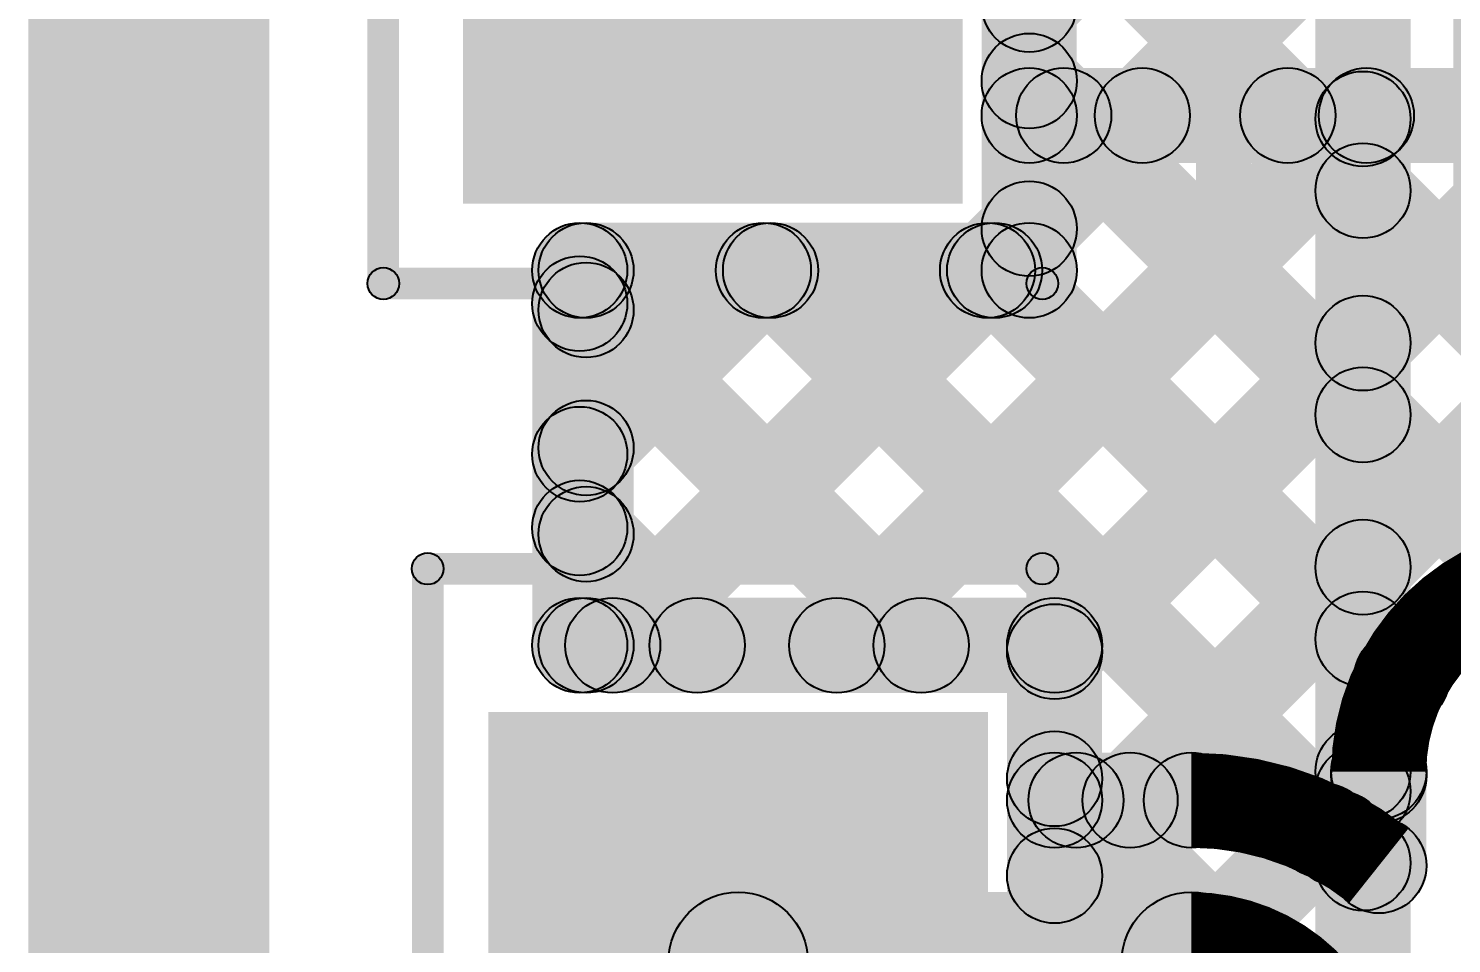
# Model space of a CAD drawing. Header units: millimetres. Extents: x 0 to 210, y 0 to 213.
# Drawn here: x -0.101 to 0.1236, y 1.3029 to 1.4472 of the extents above; entities that cross this region are included whole.
import ezdxf

# ---------------------------------------------------------------- set-up
doc = ezdxf.new("R2010")
doc.units = ezdxf.units.MM
doc.header["$MEASUREMENT"] = 0
for name, color, linetype in [('BottomLayer', 5, 'Continuous'), ('BottomSolder', 6, 'Continuous'), ('PadHoleLayer', 156, 'Continuous'), ('TopLayer', 1, 'Continuous'), ('TopOverlay', 2, 'Continuous'), ('TopSolder', 216, 'Continuous')]:
    doc.layers.add(name, color=color, linetype=linetype)

# ---------------------------------------------------------------- blocks, each defined once
blk = doc.blocks.new('HDR_F_1X2_9')
at = {"layer": 'BottomLayer'}
blk.add_hatch(color=5, dxfattribs=at).paths.add_polyline_path([(-0.08543, 0.03543), (-0.01457, 0.03543), (-0.01457, -0.03543), (-0.08543, -0.03543)])
h = blk.add_hatch(color=5, dxfattribs=at)
edge = h.paths.add_edge_path()
edge.add_arc((0.05, 0), 0.03543, 0, 360)
at = {"layer": 'BottomSolder'}
blk.add_hatch(color=6, dxfattribs=at).paths.add_polyline_path([(-0.08943, 0.03943), (-0.01057, 0.03943), (-0.01057, -0.03943), (-0.08943, -0.03943)])
h = blk.add_hatch(color=6, dxfattribs=at)
edge = h.paths.add_edge_path()
edge.add_arc((0.05, 0), 0.03943, 0, 360)
at = {"layer": 'PadHoleLayer'}
h = blk.add_hatch(color=156, dxfattribs=at)
edge = h.paths.add_edge_path()
edge.add_arc((-0.05, 0), 0.01772, 0, 360)
h = blk.add_hatch(color=156, dxfattribs=at)
edge = h.paths.add_edge_path()
edge.add_arc((0.05, 0), 0.01772, 0, 360)
at = {"layer": 'TopLayer'}
blk.add_hatch(color=1, dxfattribs=at).paths.add_polyline_path([(-0.08543, 0.03543), (-0.01457, 0.03543), (-0.01457, -0.03543), (-0.08543, -0.03543)])
h = blk.add_hatch(color=1, dxfattribs=at)
edge = h.paths.add_edge_path()
edge.add_arc((0.05, 0), 0.03543, 0, 360)
at = {"layer": 'TopOverlay'}
h = blk.add_hatch(color=2, dxfattribs=at)
edge = h.paths.add_edge_path()
edge.add_arc((-0.102, 0.052), 0.0025, 0, 360)
h = blk.add_hatch(color=2, dxfattribs=at)
edge = h.paths.add_edge_path()
edge.add_arc((-0.102, 0.052), 0.0025, 0, 360)
for points in [[(-0.102, 0.0495), (-0.102, 0.0545), (0.102, 0.0545), (0.102, 0.0495)], [(-0.1045, 0.052), (-0.0995, 0.052), (-0.0995, -0.052), (-0.1045, -0.052)], [(0.0995, 0.052), (0.1045, 0.052), (0.1045, -0.052), (0.0995, -0.052)], [(-0.102, -0.0545), (-0.102, -0.0495), (0.102, -0.0495), (0.102, -0.0545)]]:
    blk.add_hatch(color=2, dxfattribs=at).paths.add_polyline_path(points)
h = blk.add_hatch(color=2, dxfattribs=at)
edge = h.paths.add_edge_path()
edge.add_arc((0.102, 0.052), 0.0025, 0, 360)
h = blk.add_hatch(color=2, dxfattribs=at)
edge = h.paths.add_edge_path()
edge.add_arc((0.102, 0.052), 0.0025, 0, 360)
h = blk.add_hatch(color=2, dxfattribs=at)
edge = h.paths.add_edge_path()
edge.add_arc((-0.102, -0.052), 0.0025, 0, 360)
h = blk.add_hatch(color=2, dxfattribs=at)
edge = h.paths.add_edge_path()
edge.add_arc((-0.102, -0.052), 0.0025, 0, 360)
h = blk.add_hatch(color=2, dxfattribs=at)
edge = h.paths.add_edge_path()
edge.add_arc((0.102, -0.052), 0.0025, 0, 360)
h = blk.add_hatch(color=2, dxfattribs=at)
edge = h.paths.add_edge_path()
edge.add_arc((0.102, -0.052), 0.0025, 0, 360)
at = {"layer": 'TopSolder'}
blk.add_hatch(color=216, dxfattribs=at).paths.add_polyline_path([(-0.08943, 0.03943), (-0.01057, 0.03943), (-0.01057, -0.03943), (-0.08943, -0.03943)])
h = blk.add_hatch(color=216, dxfattribs=at)
edge = h.paths.add_edge_path()
edge.add_arc((0.05, 0), 0.03943, 0, 360)
at = {"layer": 'TopOverlay'}
for centre in [(-0.102, 0.052), (-0.102, 0.052), (0.102, 0.052), (0.102, 0.052), (-0.102, -0.052), (-0.102, -0.052), (0.102, -0.052), (0.102, -0.052)]:
    blk.add_circle(centre, 0.0025, dxfattribs=at)
blk = doc.blocks.new('HDR_F_1X3_12')
at = {"layer": 'BottomLayer'}
blk.add_hatch(color=5, dxfattribs=at).paths.add_polyline_path([(-0.03543, 0.03543), (0.03543, 0.03543), (0.03543, -0.03543), (-0.03543, -0.03543)])
h = blk.add_hatch(color=5, dxfattribs=at)
edge = h.paths.add_edge_path()
edge.add_arc((0.1, 0), 0.03543, 0, 360)
h = blk.add_hatch(color=5, dxfattribs=at)
edge = h.paths.add_edge_path()
edge.add_arc((0.2, 0), 0.03543, 0, 360)
at = {"layer": 'BottomSolder'}
blk.add_hatch(color=6, dxfattribs=at).paths.add_polyline_path([(-0.03943, 0.03943), (0.03943, 0.03943), (0.03943, -0.03943), (-0.03943, -0.03943)])
h = blk.add_hatch(color=6, dxfattribs=at)
edge = h.paths.add_edge_path()
edge.add_arc((0.1, 0), 0.03943, 0, 360)
h = blk.add_hatch(color=6, dxfattribs=at)
edge = h.paths.add_edge_path()
edge.add_arc((0.2, 0), 0.03943, 0, 360)
at = {"layer": 'PadHoleLayer'}
h = blk.add_hatch(color=156, dxfattribs=at)
edge = h.paths.add_edge_path()
edge.add_arc((0, 0), 0.01772, 0, 360)
h = blk.add_hatch(color=156, dxfattribs=at)
edge = h.paths.add_edge_path()
edge.add_arc((0.1, 0), 0.01772, 0, 360)
h = blk.add_hatch(color=156, dxfattribs=at)
edge = h.paths.add_edge_path()
edge.add_arc((0.2, 0), 0.01772, 0, 360)
at = {"layer": 'TopLayer'}
blk.add_hatch(color=1, dxfattribs=at).paths.add_polyline_path([(-0.03543, 0.03543), (0.03543, 0.03543), (0.03543, -0.03543), (-0.03543, -0.03543)])
h = blk.add_hatch(color=1, dxfattribs=at)
edge = h.paths.add_edge_path()
edge.add_arc((0.1, 0), 0.03543, 0, 360)
h = blk.add_hatch(color=1, dxfattribs=at)
edge = h.paths.add_edge_path()
edge.add_arc((0.2, 0), 0.03543, 0, 360)
at = {"layer": 'TopOverlay'}
h = blk.add_hatch(color=2, dxfattribs=at)
edge = h.paths.add_edge_path()
edge.add_arc((-0.062, 0.048), 0.0025, 0, 360)
h = blk.add_hatch(color=2, dxfattribs=at)
edge = h.paths.add_edge_path()
edge.add_arc((-0.062, 0.048), 0.0025, 0, 360)
for points in [[(0.258, 0.0505), (0.258, 0.0455), (-0.062, 0.0455), (-0.062, 0.0505)], [(-0.0595, -0.049), (-0.0645, -0.049), (-0.0645, 0.048), (-0.0595, 0.048)], [(0.2605, -0.049), (0.2555, -0.049), (0.2555, 0.048), (0.2605, 0.048)], [(0.258, -0.0465), (0.258, -0.0515), (-0.062, -0.0515), (-0.062, -0.0465)]]:
    blk.add_hatch(color=2, dxfattribs=at).paths.add_polyline_path(points)
h = blk.add_hatch(color=2, dxfattribs=at)
edge = h.paths.add_edge_path()
edge.add_arc((0.258, 0.048), 0.0025, 0, 360)
h = blk.add_hatch(color=2, dxfattribs=at)
edge = h.paths.add_edge_path()
edge.add_arc((0.258, 0.048), 0.0025, 0, 360)
h = blk.add_hatch(color=2, dxfattribs=at)
edge = h.paths.add_edge_path()
edge.add_arc((-0.062, -0.049), 0.0025, 0, 360)
h = blk.add_hatch(color=2, dxfattribs=at)
edge = h.paths.add_edge_path()
edge.add_arc((-0.062, -0.049), 0.0025, 0, 360)
h = blk.add_hatch(color=2, dxfattribs=at)
edge = h.paths.add_edge_path()
edge.add_arc((0.258, -0.049), 0.0025, 0, 360)
h = blk.add_hatch(color=2, dxfattribs=at)
edge = h.paths.add_edge_path()
edge.add_arc((0.258, -0.049), 0.0025, 0, 360)
at = {"layer": 'TopSolder'}
blk.add_hatch(color=216, dxfattribs=at).paths.add_polyline_path([(-0.03943, 0.03943), (0.03943, 0.03943), (0.03943, -0.03943), (-0.03943, -0.03943)])
h = blk.add_hatch(color=216, dxfattribs=at)
edge = h.paths.add_edge_path()
edge.add_arc((0.1, 0), 0.03943, 0, 360)
h = blk.add_hatch(color=216, dxfattribs=at)
edge = h.paths.add_edge_path()
edge.add_arc((0.2, 0), 0.03943, 0, 360)
at = {"layer": 'TopOverlay'}
for centre in [(-0.062, 0.048), (-0.062, 0.048), (0.258, 0.048), (0.258, 0.048), (-0.062, -0.049), (-0.062, -0.049), (0.258, -0.049), (0.258, -0.049)]:
    blk.add_circle(centre, 0.0025, dxfattribs=at)

msp = doc.modelspace()

# ---------------------------------------------------------------- hatches: boundary and pattern name
at = {"layer": 'BottomLayer'}
for points in [[(-0.101, -0.1), (-0.063, -0.1), (-0.063, 3.285), (-0.101, 3.285)], [(0.05693, 1.426), (0.05693, 1.441), (0.17852, 1.441), (0.17852, 1.426)], [(0.03187, 1.34463), (0.02127, 1.35524), (0.10483, 1.4388), (0.11544, 1.4282)], [(0.06224, 1.41035), (0.05163, 1.42096), (0.06948, 1.4388), (0.08008, 1.4282)], [(0.06624, 1.34364), (0.05563, 1.35425), (0.14019, 1.4388), (0.15079, 1.4282)], [(0.05708, 1.4282), (0.06769, 1.4388), (0.14046, 1.36603), (0.12985, 1.35542)], [(0.07815, 1.3202), (0.06754, 1.3308), (0.17513, 1.43839), (0.18574, 1.42778)], [(0.09244, 1.4282), (0.10304, 1.4388), (0.25039, 1.29145), (0.23979, 1.28085)], [(0.06443, 1.40907), (0.04943, 1.40907), (0.04943, 1.4335), (0.06443, 1.4335)], [(0.05565, 1.40376), (0.04504, 1.41437), (0.05163, 1.42096), (0.06224, 1.41035)], [(-0.013, 1.40157), (-0.013, 1.41657), (0.05693, 1.41657), (0.05693, 1.40157)], [(-0.0077, 1.37577), (-0.0183, 1.38638), (0.00969, 1.41437), (0.0203, 1.40376)], [(-0.00348, 1.34463), (-0.01409, 1.35524), (0.04504, 1.41437), (0.05565, 1.40376)], [(0.0108, 1.40376), (0.02141, 1.41437), (0.11105, 1.32473), (0.10044, 1.31412)], [(0.04616, 1.40376), (0.05676, 1.41437), (0.12103, 1.35011), (0.11042, 1.3395)], [(-0.0055, 1.34993), (-0.0205, 1.34993), (-0.0205, 1.40907), (-0.0055, 1.40907)], [(-0.0183, 1.39751), (-0.0077, 1.40812), (0.04519, 1.35524), (0.03458, 1.34463)], [(-0.0183, 1.36216), (-0.0077, 1.37277), (0.00983, 1.35524), (-0.00077, 1.34463)], [(-0.013, 1.34243), (-0.013, 1.35743), (0.06093, 1.35743), (0.06093, 1.34243)], [(0.06843, 1.3255), (0.05343, 1.3255), (0.05343, 1.34993), (0.06843, 1.34993)], [(0.05563, 1.32358), (0.06624, 1.33419), (0.06962, 1.3308), (0.05901, 1.3202)], [(0.10868, 1.31537), (0.09807, 1.32597), (0.10679, 1.3347), (0.1174, 1.32409)], [(0.06093, 1.318), (0.06093, 1.333), (0.08251, 1.333), (0.08251, 1.318)], [(0.1196, 1.31516), (0.1046, 1.31516), (0.1046, 1.33), (0.1196, 1.33)], [(0.011, 1.289), (0.011, 1.311), (0.08251, 1.311), (0.08251, 1.289)]]:
    msp.add_hatch(color=5, dxfattribs=at).paths.add_polyline_path(points)
h = msp.add_hatch(color=5, dxfattribs=at)
edge = h.paths.add_edge_path()
edge.add_arc((0.05693, 1.4335), 0.0075, 0, 360)
h = msp.add_hatch(color=5, dxfattribs=at)
edge = h.paths.add_edge_path()
edge.add_arc((0.05693, 1.4335), 0.0075, 0, 360)
h = msp.add_hatch(color=5, dxfattribs=at)
edge = h.paths.add_edge_path()
edge.add_arc((0.06238, 1.4335), 0.0075, 0, 360)
h = msp.add_hatch(color=5, dxfattribs=at)
edge = h.paths.add_edge_path()
edge.add_arc((0.07478, 1.4335), 0.0075, 0, 360)
h = msp.add_hatch(color=5, dxfattribs=at)
edge = h.paths.add_edge_path()
edge.add_arc((0.09774, 1.4335), 0.0075, 0, 360)
h = msp.add_hatch(color=5, dxfattribs=at)
edge = h.paths.add_edge_path()
edge.add_arc((0.11014, 1.4335), 0.0075, 0, 360)
h = msp.add_hatch(color=5, dxfattribs=at)
edge = h.paths.add_edge_path()
edge.add_arc((0.05693, 1.41565), 0.0075, 0, 360)
h = msp.add_hatch(color=5, dxfattribs=at)
edge = h.paths.add_edge_path()
edge.add_arc((0.05693, 1.41565), 0.0075, 0, 360)
h = msp.add_hatch(color=5, dxfattribs=at)
edge = h.paths.add_edge_path()
edge.add_arc((-0.013, 1.40907), 0.0075, 0, 360)
h = msp.add_hatch(color=5, dxfattribs=at)
edge = h.paths.add_edge_path()
edge.add_arc((-0.013, 1.40907), 0.0075, 0, 360)
h = msp.add_hatch(color=5, dxfattribs=at)
edge = h.paths.add_edge_path()
edge.add_arc((0.01499, 1.40907), 0.0075, 0, 360)
h = msp.add_hatch(color=5, dxfattribs=at)
edge = h.paths.add_edge_path()
edge.add_arc((0.01611, 1.40907), 0.0075, 0, 360)
h = msp.add_hatch(color=5, dxfattribs=at)
edge = h.paths.add_edge_path()
edge.add_arc((0.05035, 1.40907), 0.0075, 0, 360)
h = msp.add_hatch(color=5, dxfattribs=at)
edge = h.paths.add_edge_path()
edge.add_arc((0.05035, 1.40907), 0.0075, 0, 360)
h = msp.add_hatch(color=5, dxfattribs=at)
edge = h.paths.add_edge_path()
edge.add_arc((0.05146, 1.40907), 0.0075, 0, 360)
h = msp.add_hatch(color=5, dxfattribs=at)
edge = h.paths.add_edge_path()
edge.add_arc((0.05693, 1.40907), 0.0075, 0, 360)
h = msp.add_hatch(color=5, dxfattribs=at)
edge = h.paths.add_edge_path()
edge.add_arc((0.05693, 1.40907), 0.0075, 0, 360)
h = msp.add_hatch(color=5, dxfattribs=at)
edge = h.paths.add_edge_path()
edge.add_arc((-0.013, 1.40282), 0.0075, 0, 360)
h = msp.add_hatch(color=5, dxfattribs=at)
edge = h.paths.add_edge_path()
edge.add_arc((-0.013, 1.38107), 0.0075, 0, 360)
h = msp.add_hatch(color=5, dxfattribs=at)
edge = h.paths.add_edge_path()
edge.add_arc((-0.013, 1.36746), 0.0075, 0, 360)
h = msp.add_hatch(color=5, dxfattribs=at)
edge = h.paths.add_edge_path()
edge.add_arc((-0.013, 1.34993), 0.0075, 0, 360)
h = msp.add_hatch(color=5, dxfattribs=at)
edge = h.paths.add_edge_path()
edge.add_arc((-0.013, 1.34993), 0.0075, 0, 360)
h = msp.add_hatch(color=5, dxfattribs=at)
edge = h.paths.add_edge_path()
edge.add_arc((-0.00879, 1.34993), 0.0075, 0, 360)
h = msp.add_hatch(color=5, dxfattribs=at)
edge = h.paths.add_edge_path()
edge.add_arc((0.00453, 1.34993), 0.0075, 0, 360)
h = msp.add_hatch(color=5, dxfattribs=at)
edge = h.paths.add_edge_path()
edge.add_arc((0.02657, 1.34993), 0.0075, 0, 360)
h = msp.add_hatch(color=5, dxfattribs=at)
edge = h.paths.add_edge_path()
edge.add_arc((0.03988, 1.34993), 0.0075, 0, 360)
h = msp.add_hatch(color=5, dxfattribs=at)
edge = h.paths.add_edge_path()
edge.add_arc((0.06093, 1.34993), 0.0075, 0, 360)
h = msp.add_hatch(color=5, dxfattribs=at)
edge = h.paths.add_edge_path()
edge.add_arc((0.06093, 1.34993), 0.0075, 0, 360)
h = msp.add_hatch(color=5, dxfattribs=at)
edge = h.paths.add_edge_path()
edge.add_arc((0.06093, 1.34894), 0.0075, 0, 360)
h = msp.add_hatch(color=5, dxfattribs=at)
edge = h.paths.add_edge_path()
edge.add_arc((0.11573, 1.3448), 0.0075, 0, 360)
h = msp.add_hatch(color=5, dxfattribs=at)
edge = h.paths.add_edge_path()
edge.add_arc((0.06093, 1.32888), 0.0075, 0, 360)
h = msp.add_hatch(color=5, dxfattribs=at)
edge = h.paths.add_edge_path()
edge.add_arc((0.1121, 1.33), 0.0075, 0, 360)
h = msp.add_hatch(color=5, dxfattribs=at)
edge = h.paths.add_edge_path()
edge.add_arc((0.1121, 1.33), 0.0075, 0, 360)
h = msp.add_hatch(color=5, dxfattribs=at)
edge = h.paths.add_edge_path()
edge.add_arc((0.1121, 1.32939), 0.0075, 0, 360)
h = msp.add_hatch(color=5, dxfattribs=at)
edge = h.paths.add_edge_path()
edge.add_arc((0.06093, 1.3255), 0.0075, 0, 360)
h = msp.add_hatch(color=5, dxfattribs=at)
edge = h.paths.add_edge_path()
edge.add_arc((0.06093, 1.3255), 0.0075, 0, 360)
h = msp.add_hatch(color=5, dxfattribs=at)
edge = h.paths.add_edge_path()
edge.add_arc((0.06432, 1.3255), 0.0075, 0, 360)
h = msp.add_hatch(color=5, dxfattribs=at)
edge = h.paths.add_edge_path()
edge.add_arc((0.07285, 1.3255), 0.0075, 0, 360)
h = msp.add_hatch(color=5, dxfattribs=at)
edge = h.paths.add_edge_path()
edge.add_arc((0.08251, 1.3255), 0.0075, 0, 360)
h = msp.add_hatch(color=5, dxfattribs=at)
edge = h.paths.add_edge_path()
edge.add_arc((0.08251, 1.3255), 0.0075, 0, 360)
h = msp.add_hatch(color=5, dxfattribs=at)
edge = h.paths.add_edge_path()
edge.add_arc((0.10337, 1.32067), 0.0075, 0, 360)
h = msp.add_hatch(color=5, dxfattribs=at)
edge = h.paths.add_edge_path()
edge.add_arc((0.10575, 1.31943), 0.0075, 0, 360)
h = msp.add_hatch(color=5, dxfattribs=at)
edge = h.paths.add_edge_path()
edge.add_arc((0.1121, 1.31516), 0.0075, 0, 360)
h = msp.add_hatch(color=5, dxfattribs=at)
edge = h.paths.add_edge_path()
edge.add_arc((0.1121, 1.31516), 0.0075, 0, 360)
h = msp.add_hatch(color=5, dxfattribs=at)
edge = h.paths.add_edge_path()
edge.add_arc((0.011, 1.3), 0.011, 0, 360)
h = msp.add_hatch(color=5, dxfattribs=at)
edge = h.paths.add_edge_path()
edge.add_arc((0.08251, 1.3), 0.011, 0, 360)
h = msp.add_hatch(color=5, dxfattribs=at)
edge = h.paths.add_edge_path()
edge.add_arc((0.08251, 1.3), 0.011, 0, 360)
at = {"layer": 'TopLayer'}
for points in [[(0.1171, 1.33), (0.1021, 1.33), (0.1021, 1.71582), (0.1171, 1.71582)], [(0.06443, 1.40907), (0.04943, 1.40907), (0.04943, 1.50893), (0.06443, 1.50893)], [(0.06224, 1.4457), (0.05163, 1.45631), (0.10429, 1.50897), (0.1149, 1.49837)], [(0.05163, 1.469), (0.06224, 1.47961), (0.1149, 1.42695), (0.10429, 1.41634)], [(0.06224, 1.41035), (0.05163, 1.42096), (0.10429, 1.47362), (0.1149, 1.46301)], [(0.05163, 1.43365), (0.06224, 1.44425), (0.1149, 1.39159), (0.10429, 1.38099)], [(0.03187, 1.34463), (0.02127, 1.35524), (0.10429, 1.43826), (0.1149, 1.42766)], [(0.05565, 1.40376), (0.04504, 1.41437), (0.05163, 1.42096), (0.06224, 1.41035)], [(-0.014, 1.40157), (-0.014, 1.41657), (0.05693, 1.41657), (0.05693, 1.40157)], [(-0.0087, 1.37477), (-0.0193, 1.38538), (0.00969, 1.41437), (0.0203, 1.40376)], [(-0.00348, 1.34463), (-0.01409, 1.35524), (0.04504, 1.41437), (0.05565, 1.40376)], [(0.0108, 1.40376), (0.02141, 1.41437), (0.1149, 1.32088), (0.10429, 1.31027)], [(0.04616, 1.40376), (0.05676, 1.41437), (0.1149, 1.35624), (0.10429, 1.34563)], [(-0.0065, 1.34993), (-0.0215, 1.34993), (-0.0215, 1.40907), (-0.0065, 1.40907)], [(-0.0193, 1.39851), (-0.0087, 1.40912), (0.04519, 1.35524), (0.03458, 1.34463)], [(0.06624, 1.34364), (0.05563, 1.35425), (0.10429, 1.40291), (0.1149, 1.3923)], [(-0.0193, 1.36316), (-0.0087, 1.37377), (0.00983, 1.35524), (-0.00077, 1.34463)], [(0.06624, 1.30828), (0.05563, 1.31889), (0.10429, 1.36755), (0.1149, 1.35695)], [(-0.014, 1.34243), (-0.014, 1.35743), (0.06093, 1.35743), (0.06093, 1.34243)], [(0.06843, 1.25007), (0.05343, 1.25007), (0.05343, 1.34993), (0.06843, 1.34993)], [(0.05563, 1.32358), (0.06624, 1.33419), (0.1149, 1.28553), (0.10429, 1.27492)], [(0.06624, 1.27293), (0.05563, 1.28353), (0.10429, 1.3322), (0.1149, 1.32159)], [(0.1171, 1.2746), (0.1021, 1.2746), (0.1021, 1.33), (0.1171, 1.33)]]:
    msp.add_hatch(color=1, dxfattribs=at).paths.add_polyline_path(points)
h = msp.add_hatch(color=1, dxfattribs=at)
edge = h.paths.add_edge_path()
edge.add_arc((0.05693, 1.45101), 0.0075, 0, 360)
h = msp.add_hatch(color=1, dxfattribs=at)
edge = h.paths.add_edge_path()
edge.add_arc((0.05693, 1.43895), 0.0075, 0, 360)
h = msp.add_hatch(color=1, dxfattribs=at)
edge = h.paths.add_edge_path()
edge.add_arc((0.1096, 1.43296), 0.0075, 0, 360)
h = msp.add_hatch(color=1, dxfattribs=at)
edge = h.paths.add_edge_path()
edge.add_arc((0.1096, 1.42164), 0.0075, 0, 360)
h = msp.add_hatch(color=1, dxfattribs=at)
edge = h.paths.add_edge_path()
edge.add_arc((0.05693, 1.41565), 0.0075, 0, 360)
h = msp.add_hatch(color=1, dxfattribs=at)
edge = h.paths.add_edge_path()
edge.add_arc((0.05693, 1.41565), 0.0075, 0, 360)
h = msp.add_hatch(color=1, dxfattribs=at)
edge = h.paths.add_edge_path()
edge.add_arc((-0.014, 1.40907), 0.0075, 0, 360)
h = msp.add_hatch(color=1, dxfattribs=at)
edge = h.paths.add_edge_path()
edge.add_arc((-0.014, 1.40907), 0.0075, 0, 360)
h = msp.add_hatch(color=1, dxfattribs=at)
edge = h.paths.add_edge_path()
edge.add_arc((0.01499, 1.40907), 0.0075, 0, 360)
h = msp.add_hatch(color=1, dxfattribs=at)
edge = h.paths.add_edge_path()
edge.add_arc((0.01611, 1.40907), 0.0075, 0, 360)
h = msp.add_hatch(color=1, dxfattribs=at)
edge = h.paths.add_edge_path()
edge.add_arc((0.05035, 1.40907), 0.0075, 0, 360)
h = msp.add_hatch(color=1, dxfattribs=at)
edge = h.paths.add_edge_path()
edge.add_arc((0.05035, 1.40907), 0.0075, 0, 360)
h = msp.add_hatch(color=1, dxfattribs=at)
edge = h.paths.add_edge_path()
edge.add_arc((0.05146, 1.40907), 0.0075, 0, 360)
h = msp.add_hatch(color=1, dxfattribs=at)
edge = h.paths.add_edge_path()
edge.add_arc((0.05693, 1.40907), 0.0075, 0, 360)
h = msp.add_hatch(color=1, dxfattribs=at)
edge = h.paths.add_edge_path()
edge.add_arc((0.05693, 1.40907), 0.0075, 0, 360)
h = msp.add_hatch(color=1, dxfattribs=at)
edge = h.paths.add_edge_path()
edge.add_arc((-0.014, 1.40382), 0.0075, 0, 360)
h = msp.add_hatch(color=1, dxfattribs=at)
edge = h.paths.add_edge_path()
edge.add_arc((0.1096, 1.3976), 0.0075, 0, 360)
h = msp.add_hatch(color=1, dxfattribs=at)
edge = h.paths.add_edge_path()
edge.add_arc((0.1096, 1.38629), 0.0075, 0, 360)
h = msp.add_hatch(color=1, dxfattribs=at)
edge = h.paths.add_edge_path()
edge.add_arc((-0.014, 1.38007), 0.0075, 0, 360)
h = msp.add_hatch(color=1, dxfattribs=at)
edge = h.paths.add_edge_path()
edge.add_arc((-0.014, 1.36846), 0.0075, 0, 360)
h = msp.add_hatch(color=1, dxfattribs=at)
edge = h.paths.add_edge_path()
edge.add_arc((0.1096, 1.36225), 0.0075, 0, 360)
h = msp.add_hatch(color=1, dxfattribs=at)
edge = h.paths.add_edge_path()
edge.add_arc((-0.014, 1.34993), 0.0075, 0, 360)
h = msp.add_hatch(color=1, dxfattribs=at)
edge = h.paths.add_edge_path()
edge.add_arc((-0.014, 1.34993), 0.0075, 0, 360)
h = msp.add_hatch(color=1, dxfattribs=at)
edge = h.paths.add_edge_path()
edge.add_arc((-0.00879, 1.34993), 0.0075, 0, 360)
h = msp.add_hatch(color=1, dxfattribs=at)
edge = h.paths.add_edge_path()
edge.add_arc((0.00453, 1.34993), 0.0075, 0, 360)
h = msp.add_hatch(color=1, dxfattribs=at)
edge = h.paths.add_edge_path()
edge.add_arc((0.02657, 1.34993), 0.0075, 0, 360)
h = msp.add_hatch(color=1, dxfattribs=at)
edge = h.paths.add_edge_path()
edge.add_arc((0.03988, 1.34993), 0.0075, 0, 360)
h = msp.add_hatch(color=1, dxfattribs=at)
edge = h.paths.add_edge_path()
edge.add_arc((0.06093, 1.34993), 0.0075, 0, 360)
h = msp.add_hatch(color=1, dxfattribs=at)
edge = h.paths.add_edge_path()
edge.add_arc((0.06093, 1.34993), 0.0075, 0, 360)
h = msp.add_hatch(color=1, dxfattribs=at)
edge = h.paths.add_edge_path()
edge.add_arc((0.06093, 1.34894), 0.0075, 0, 360)
h = msp.add_hatch(color=1, dxfattribs=at)
edge = h.paths.add_edge_path()
edge.add_arc((0.1096, 1.35093), 0.0075, 0, 360)
h = msp.add_hatch(color=1, dxfattribs=at)
edge = h.paths.add_edge_path()
edge.add_arc((0.06093, 1.32888), 0.0075, 0, 360)
h = msp.add_hatch(color=1, dxfattribs=at)
edge = h.paths.add_edge_path()
edge.add_arc((0.1096, 1.33), 0.0075, 0, 360)
h = msp.add_hatch(color=1, dxfattribs=at)
edge = h.paths.add_edge_path()
edge.add_arc((0.1096, 1.33), 0.0075, 0, 360)
h = msp.add_hatch(color=1, dxfattribs=at)
edge = h.paths.add_edge_path()
edge.add_arc((0.1096, 1.32689), 0.0075, 0, 360)
h = msp.add_hatch(color=1, dxfattribs=at)
edge = h.paths.add_edge_path()
edge.add_arc((0.1096, 1.31558), 0.0075, 0, 360)
h = msp.add_hatch(color=1, dxfattribs=at)
edge = h.paths.add_edge_path()
edge.add_arc((0.06093, 1.31359), 0.0075, 0, 360)

# ---------------------------------------------------------------- linework, layer by layer
at = {"layer": 'BottomLayer'}
for points, const_width in [([(0.1121, 1.33, -1), (0.1761, 1.33)], 0.015), ([(0.08251, 1.3255, -0.169718), (0.1121, 1.31516)], 0.015), ([(0.08251, 1.3, -0.373667), (0.10429, 1.28108)], 0.022)]:
    msp.add_lwpolyline(points, format="xyb", dxfattribs=dict(at, const_width=const_width))
for centre, radius in [((0.05693, 1.4335), 0.0075), ((0.05693, 1.4335), 0.0075), ((0.06238, 1.4335), 0.0075), ((0.07478, 1.4335), 0.0075), ((0.09774, 1.4335), 0.0075), ((0.11014, 1.4335), 0.0075), ((0.05693, 1.41565), 0.0075), ((0.05693, 1.41565), 0.0075), ((-0.013, 1.40907), 0.0075), ((-0.013, 1.40907), 0.0075), ((0.01499, 1.40907), 0.0075), ((0.01611, 1.40907), 0.0075), ((0.05035, 1.40907), 0.0075), ((0.05035, 1.40907), 0.0075), ((0.05146, 1.40907), 0.0075), ((0.05693, 1.40907), 0.0075), ((0.05693, 1.40907), 0.0075), ((-0.013, 1.40282), 0.0075), ((-0.013, 1.38107), 0.0075), ((-0.013, 1.36746), 0.0075), ((-0.013, 1.34993), 0.0075), ((-0.013, 1.34993), 0.0075), ((-0.00879, 1.34993), 0.0075), ((0.00453, 1.34993), 0.0075), ((0.02657, 1.34993), 0.0075), ((0.03988, 1.34993), 0.0075), ((0.06093, 1.34993), 0.0075), ((0.06093, 1.34993), 0.0075), ((0.06093, 1.34894), 0.0075), ((0.11573, 1.3448), 0.0075), ((0.06093, 1.32888), 0.0075), ((0.1121, 1.33), 0.0075), ((0.1121, 1.33), 0.0075), ((0.1121, 1.32939), 0.0075), ((0.06093, 1.3255), 0.0075), ((0.06093, 1.3255), 0.0075), ((0.06432, 1.3255), 0.0075), ((0.07285, 1.3255), 0.0075), ((0.08251, 1.3255), 0.0075), ((0.08251, 1.3255), 0.0075), ((0.10337, 1.32067), 0.0075), ((0.10575, 1.31943), 0.0075), ((0.1121, 1.31516), 0.0075), ((0.1121, 1.31516), 0.0075), ((0.011, 1.3), 0.011), ((0.08251, 1.3), 0.011), ((0.08251, 1.3), 0.011)]:
    msp.add_circle(centre, radius, dxfattribs=at)
at = {"layer": 'TopLayer'}
for centre in [(0.05693, 1.45101), (0.05693, 1.43895), (0.1096, 1.43296), (0.1096, 1.42164), (0.05693, 1.41565), (0.05693, 1.41565), (-0.014, 1.40907), (-0.014, 1.40907), (0.01499, 1.40907), (0.01611, 1.40907), (0.05035, 1.40907), (0.05035, 1.40907), (0.05146, 1.40907), (0.05693, 1.40907), (0.05693, 1.40907), (-0.014, 1.40382), (0.1096, 1.3976), (0.1096, 1.38629), (-0.014, 1.38007), (-0.014, 1.36846), (0.1096, 1.36225), (-0.014, 1.34993), (-0.014, 1.34993), (-0.00879, 1.34993), (0.00453, 1.34993), (0.02657, 1.34993), (0.03988, 1.34993), (0.06093, 1.34993), (0.06093, 1.34993), (0.06093, 1.34894), (0.1096, 1.35093), (0.06093, 1.32888), (0.1096, 1.33), (0.1096, 1.33), (0.1096, 1.32689), (0.1096, 1.31558), (0.06093, 1.31359)]:
    msp.add_circle(centre, 0.0075, dxfattribs=at)

# ---------------------------------------------------------------- block references
for name, p, rotation in [('HDR_F_1X2_9', (0.007, 1.509), 90), ('HDR_F_1X3_12', (0.011, 1.3), 270)]:
    msp.add_blockref(name, p, dxfattribs=dict(rotation=rotation))

# ---------------------------------------------------------------- texts
at = {"layer": 'TopOverlay'}
msp.add_text('TESTING', height=0.07, rotation=360, dxfattribs=at).set_placement((0.059, 1.40582))

doc.saveas('drawing.dxf')
